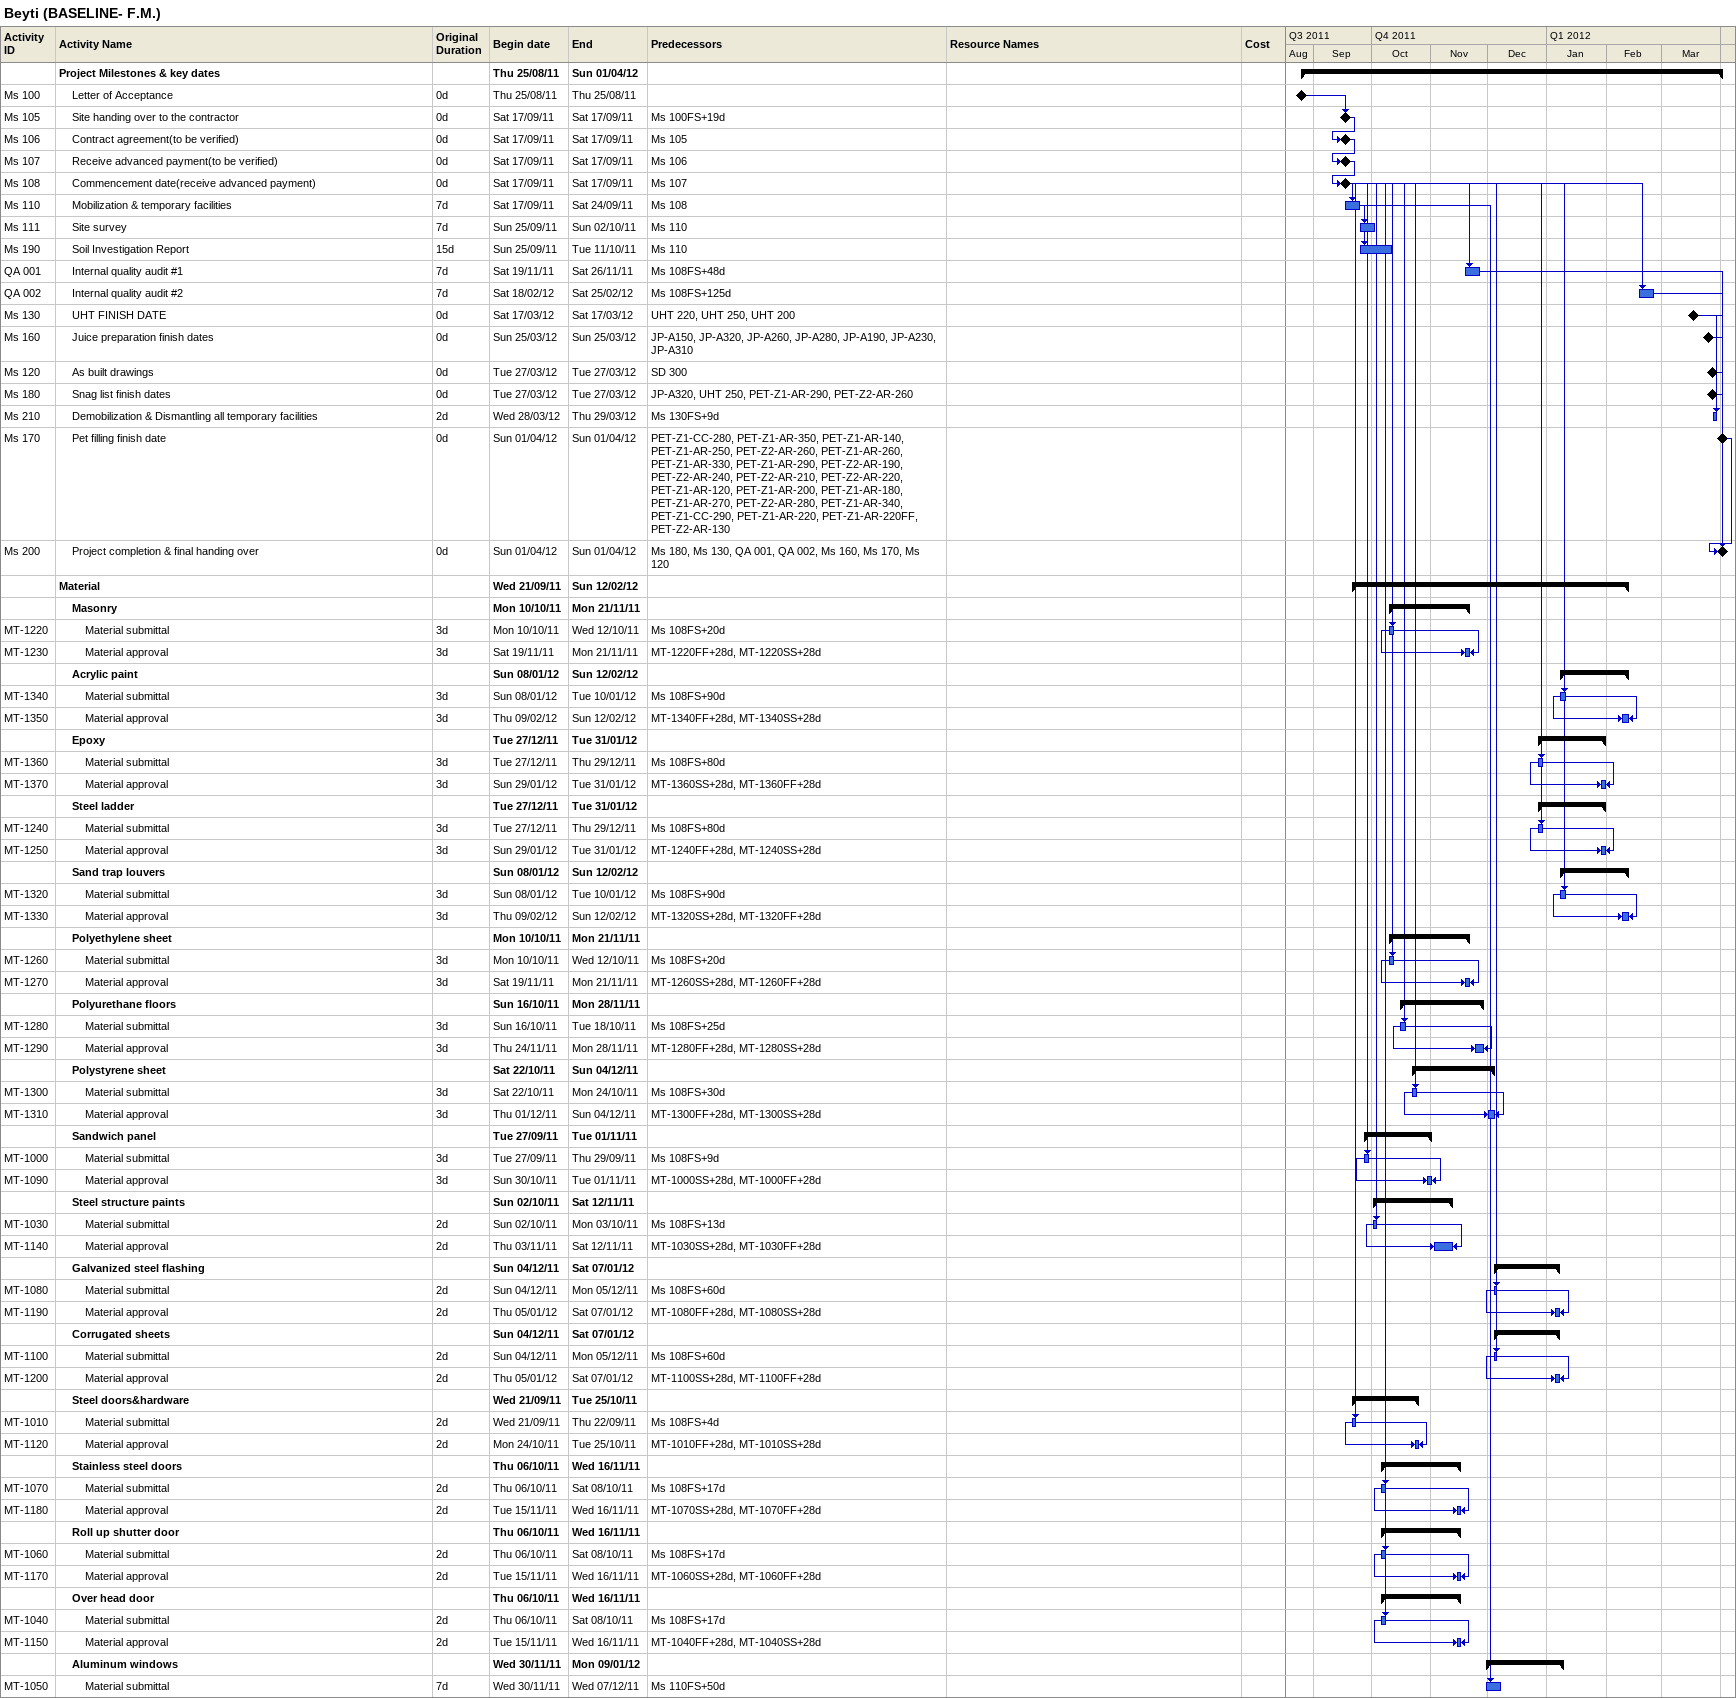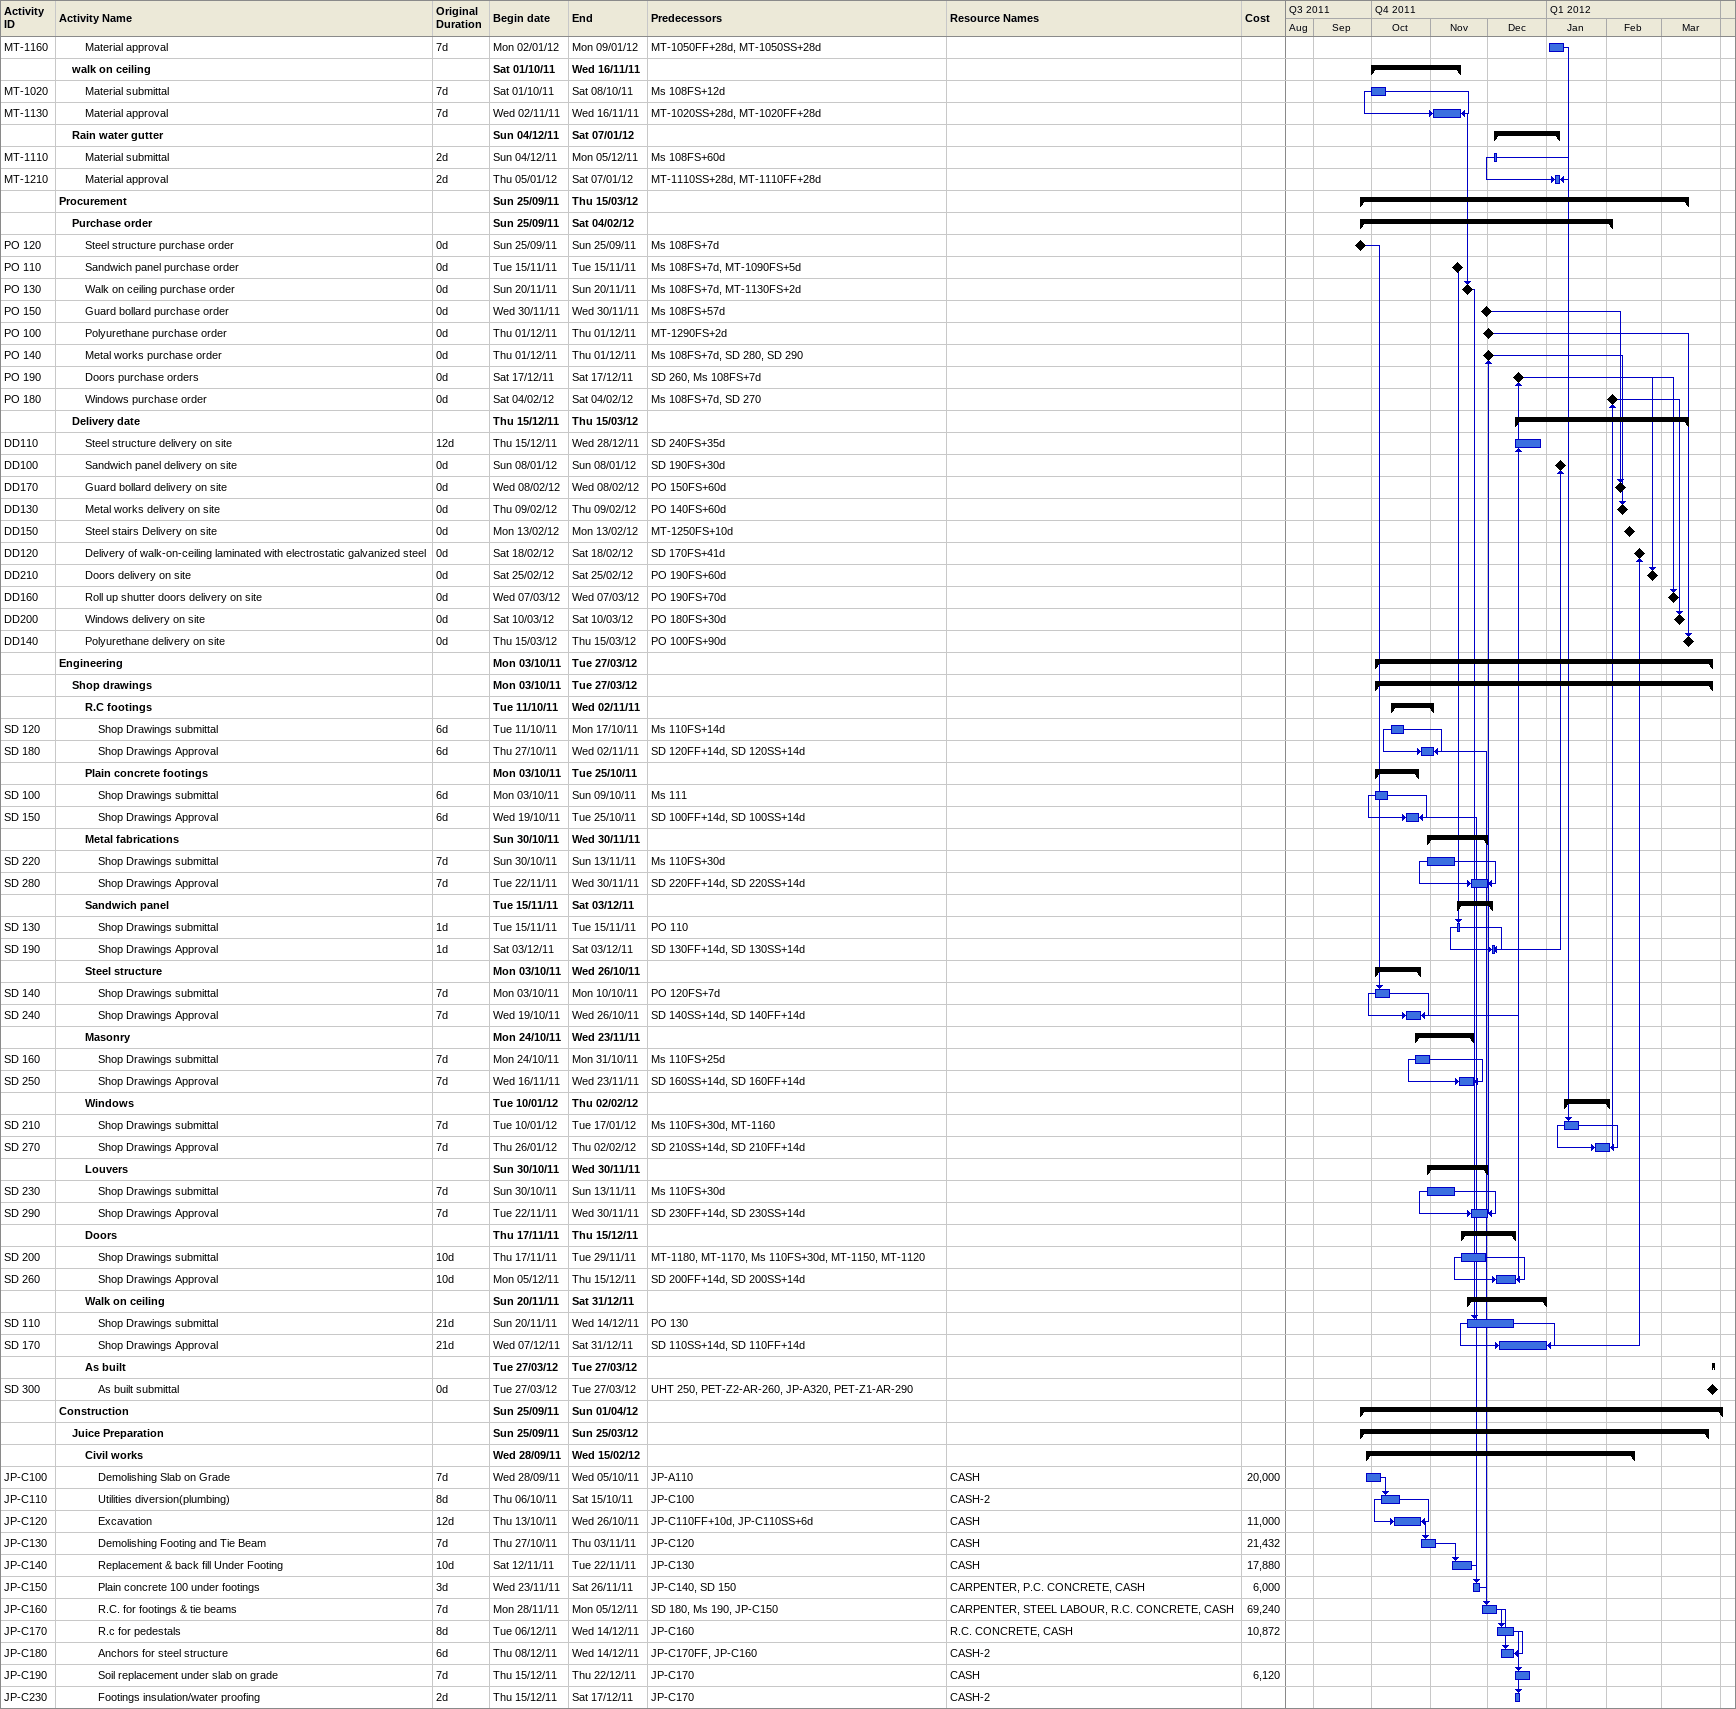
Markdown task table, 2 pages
Beyti (BASELINE- F.M.)

| ID | Level | Task | Original duration | Start | Finish | Predecessors | Resources | Cost |
|---|---|---|---|---|---|---|---|---|
|  | 1 | **Project Milestones & key dates** |  | 2011-08-25 | 2012-04-01 |  |  |  |
| Ms 100 | 2 | Letter of Acceptance | 0d | 2011-08-25 | 2011-08-25 |  |  |  |
| Ms 105 | 2 | Site handing over to the contractor | 0d | 2011-09-17 | 2011-09-17 | Ms 100FS+19d |  |  |
| Ms 106 | 2 | Contract agreement(to be verified) | 0d | 2011-09-17 | 2011-09-17 | Ms 105 |  |  |
| Ms 107 | 2 | Receive advanced payment(to be verified) | 0d | 2011-09-17 | 2011-09-17 | Ms 106 |  |  |
| Ms 108 | 2 | Commencement date(receive advanced payment) | 0d | 2011-09-17 | 2011-09-17 | Ms 107 |  |  |
| Ms 110 | 2 | Mobilization & temporary facilities | 7d | 2011-09-17 | 2011-09-24 | Ms 108 |  |  |
| Ms 111 | 2 | Site survey | 7d | 2011-09-25 | 2011-10-02 | Ms 110 |  |  |
| Ms 190 | 2 | Soil Investigation Report | 15d | 2011-09-25 | 2011-10-11 | Ms 110 |  |  |
| QA 001 | 2 | Internal quality audit #1 | 7d | 2011-11-19 | 2011-11-26 | Ms 108FS+48d |  |  |
| QA 002 | 2 | Internal quality audit #2 | 7d | 2012-02-18 | 2012-02-25 | Ms 108FS+125d |  |  |
| Ms 130 | 2 | UHT FINISH DATE | 0d | 2012-03-17 | 2012-03-17 | UHT 220, UHT 250, UHT 200 |  |  |
| Ms 160 | 2 | Juice preparation finish dates | 0d | 2012-03-25 | 2012-03-25 | JP-A150, JP-A320, JP-A260, JP-A280, JP-A190, JP-A230, JP-A310 |  |  |
| Ms 120 | 2 | As built drawings | 0d | 2012-03-27 | 2012-03-27 | SD 300 |  |  |
| Ms 180 | 2 | Snag list finish dates | 0d | 2012-03-27 | 2012-03-27 | JP-A320, UHT 250, PET-Z1-AR-290, PET-Z2-AR-260 |  |  |
| Ms 210 | 2 | Demobilization & Dismantling all temporary facilities | 2d | 2012-03-28 | 2012-03-29 | Ms 130FS+9d |  |  |
| Ms 170 | 2 | Pet filling finish date | 0d | 2012-04-01 | 2012-04-01 | PET-Z1-CC-280, PET-Z1-AR-350, PET-Z1-AR-140, PET-Z1-AR-250, PET-Z2-AR-260, PET-Z1-AR-260, PET-Z1-AR-330, PET-Z1-AR-290, PET-Z2-AR-190, PET-Z2-AR-240, PET-Z2-AR-210, PET-Z2-AR-220, PET-Z1-AR-120, PET-Z1-AR-200, PET-Z1-AR-180, PET-Z1-AR-270, PET-Z2-AR-280, PET-Z1-AR-340, PET-Z1-CC-290, PET-Z1-AR-220, PET-Z1-AR-220FF, PET-Z2-AR-130 |  |  |
| Ms 200 | 2 | Project completion & final handing over | 0d | 2012-04-01 | 2012-04-01 | Ms 180, Ms 130, QA 001, QA 002, Ms 160, Ms 170, Ms 120 |  |  |
|  | 1 | **Material** |  | 2011-09-21 | 2012-02-12 |  |  |  |
|  | 2 | **Masonry** |  | 2011-10-10 | 2011-11-21 |  |  |  |
| MT-1220 | 3 | Material submittal | 3d | 2011-10-10 | 2011-10-12 | Ms 108FS+20d |  |  |
| MT-1230 | 3 | Material approval | 3d | 2011-11-19 | 2011-11-21 | MT-1220FF+28d, MT-1220SS+28d |  |  |
|  | 2 | **Acrylic paint** |  | 2012-01-08 | 2012-02-12 |  |  |  |
| MT-1340 | 3 | Material submittal | 3d | 2012-01-08 | 2012-01-10 | Ms 108FS+90d |  |  |
| MT-1350 | 3 | Material approval | 3d | 2012-02-09 | 2012-02-12 | MT-1340FF+28d, MT-1340SS+28d |  |  |
|  | 2 | **Epoxy** |  | 2011-12-27 | 2012-01-31 |  |  |  |
| MT-1360 | 3 | Material submittal | 3d | 2011-12-27 | 2011-12-29 | Ms 108FS+80d |  |  |
| MT-1370 | 3 | Material approval | 3d | 2012-01-29 | 2012-01-31 | MT-1360SS+28d, MT-1360FF+28d |  |  |
|  | 2 | **Steel ladder** |  | 2011-12-27 | 2012-01-31 |  |  |  |
| MT-1240 | 3 | Material submittal | 3d | 2011-12-27 | 2011-12-29 | Ms 108FS+80d |  |  |
| MT-1250 | 3 | Material approval | 3d | 2012-01-29 | 2012-01-31 | MT-1240FF+28d, MT-1240SS+28d |  |  |
|  | 2 | **Sand trap louvers** |  | 2012-01-08 | 2012-02-12 |  |  |  |
| MT-1320 | 3 | Material submittal | 3d | 2012-01-08 | 2012-01-10 | Ms 108FS+90d |  |  |
| MT-1330 | 3 | Material approval | 3d | 2012-02-09 | 2012-02-12 | MT-1320SS+28d, MT-1320FF+28d |  |  |
|  | 2 | **Polyethylene sheet** |  | 2011-10-10 | 2011-11-21 |  |  |  |
| MT-1260 | 3 | Material submittal | 3d | 2011-10-10 | 2011-10-12 | Ms 108FS+20d |  |  |
| MT-1270 | 3 | Material approval | 3d | 2011-11-19 | 2011-11-21 | MT-1260SS+28d, MT-1260FF+28d |  |  |
|  | 2 | **Polyurethane floors** |  | 2011-10-16 | 2011-11-28 |  |  |  |
| MT-1280 | 3 | Material submittal | 3d | 2011-10-16 | 2011-10-18 | Ms 108FS+25d |  |  |
| MT-1290 | 3 | Material approval | 3d | 2011-11-24 | 2011-11-28 | MT-1280FF+28d, MT-1280SS+28d |  |  |
|  | 2 | **Polystyrene sheet** |  | 2011-10-22 | 2011-12-04 |  |  |  |
| MT-1300 | 3 | Material submittal | 3d | 2011-10-22 | 2011-10-24 | Ms 108FS+30d |  |  |
| MT-1310 | 3 | Material approval | 3d | 2011-12-01 | 2011-12-04 | MT-1300FF+28d, MT-1300SS+28d |  |  |
|  | 2 | **Sandwich panel** |  | 2011-09-27 | 2011-11-01 |  |  |  |
| MT-1000 | 3 | Material submittal | 3d | 2011-09-27 | 2011-09-29 | Ms 108FS+9d |  |  |
| MT-1090 | 3 | Material approval | 3d | 2011-10-30 | 2011-11-01 | MT-1000SS+28d, MT-1000FF+28d |  |  |
|  | 2 | **Steel structure paints** |  | 2011-10-02 | 2011-11-12 |  |  |  |
| MT-1030 | 3 | Material submittal | 2d | 2011-10-02 | 2011-10-03 | Ms 108FS+13d |  |  |
| MT-1140 | 3 | Material approval | 2d | 2011-11-03 | 2011-11-12 | MT-1030SS+28d, MT-1030FF+28d |  |  |
|  | 2 | **Galvanized steel flashing** |  | 2011-12-04 | 2012-01-07 |  |  |  |
| MT-1080 | 3 | Material submittal | 2d | 2011-12-04 | 2011-12-05 | Ms 108FS+60d |  |  |
| MT-1190 | 3 | Material approval | 2d | 2012-01-05 | 2012-01-07 | MT-1080FF+28d, MT-1080SS+28d |  |  |
|  | 2 | **Corrugated sheets** |  | 2011-12-04 | 2012-01-07 |  |  |  |
| MT-1100 | 3 | Material submittal | 2d | 2011-12-04 | 2011-12-05 | Ms 108FS+60d |  |  |
| MT-1200 | 3 | Material approval | 2d | 2012-01-05 | 2012-01-07 | MT-1100SS+28d, MT-1100FF+28d |  |  |
|  | 2 | **Steel doors&hardware** |  | 2011-09-21 | 2011-10-25 |  |  |  |
| MT-1010 | 3 | Material submittal | 2d | 2011-09-21 | 2011-09-22 | Ms 108FS+4d |  |  |
| MT-1120 | 3 | Material approval | 2d | 2011-10-24 | 2011-10-25 | MT-1010FF+28d, MT-1010SS+28d |  |  |
|  | 2 | **Stainless steel doors** |  | 2011-10-06 | 2011-11-16 |  |  |  |
| MT-1070 | 3 | Material submittal | 2d | 2011-10-06 | 2011-10-08 | Ms 108FS+17d |  |  |
| MT-1180 | 3 | Material approval | 2d | 2011-11-15 | 2011-11-16 | MT-1070SS+28d, MT-1070FF+28d |  |  |
|  | 2 | **Roll up shutter door** |  | 2011-10-06 | 2011-11-16 |  |  |  |
| MT-1060 | 3 | Material submittal | 2d | 2011-10-06 | 2011-10-08 | Ms 108FS+17d |  |  |
| MT-1170 | 3 | Material approval | 2d | 2011-11-15 | 2011-11-16 | MT-1060SS+28d, MT-1060FF+28d |  |  |
|  | 2 | **Over head door** |  | 2011-10-06 | 2011-11-16 |  |  |  |
| MT-1040 | 3 | Material submittal | 2d | 2011-10-06 | 2011-10-08 | Ms 108FS+17d |  |  |
| MT-1150 | 3 | Material approval | 2d | 2011-11-15 | 2011-11-16 | MT-1040FF+28d, MT-1040SS+28d |  |  |
|  | 2 | **Aluminum windows** |  | 2011-11-30 | 2012-01-09 |  |  |  |
| MT-1050 | 3 | Material submittal | 7d | 2011-11-30 | 2011-12-07 | Ms 110FS+50d |  |  |
| MT-1160 | 3 | Material approval | 7d | 2012-01-02 | 2012-01-09 | MT-1050FF+28d, MT-1050SS+28d |  |  |
|  | 2 | **walk on ceiling** |  | 2011-10-01 | 2011-11-16 |  |  |  |
| MT-1020 | 3 | Material submittal | 7d | 2011-10-01 | 2011-10-08 | Ms 108FS+12d |  |  |
| MT-1130 | 3 | Material approval | 7d | 2011-11-02 | 2011-11-16 | MT-1020SS+28d, MT-1020FF+28d |  |  |
|  | 2 | **Rain water gutter** |  | 2011-12-04 | 2012-01-07 |  |  |  |
| MT-1110 | 3 | Material submittal | 2d | 2011-12-04 | 2011-12-05 | Ms 108FS+60d |  |  |
| MT-1210 | 3 | Material approval | 2d | 2012-01-05 | 2012-01-07 | MT-1110SS+28d, MT-1110FF+28d |  |  |
|  | 1 | **Procurement** |  | 2011-09-25 | 2012-03-15 |  |  |  |
|  | 2 | **Purchase order** |  | 2011-09-25 | 2012-02-04 |  |  |  |
| PO 120 | 3 | Steel structure purchase order | 0d | 2011-09-25 | 2011-09-25 | Ms 108FS+7d |  |  |
| PO 110 | 3 | Sandwich panel purchase order | 0d | 2011-11-15 | 2011-11-15 | Ms 108FS+7d, MT-1090FS+5d |  |  |
| PO 130 | 3 | Walk on ceiling purchase order | 0d | 2011-11-20 | 2011-11-20 | Ms 108FS+7d, MT-1130FS+2d |  |  |
| PO 150 | 3 | Guard bollard purchase order | 0d | 2011-11-30 | 2011-11-30 | Ms 108FS+57d |  |  |
| PO 100 | 3 | Polyurethane purchase order | 0d | 2011-12-01 | 2011-12-01 | MT-1290FS+2d |  |  |
| PO 140 | 3 | Metal works purchase order | 0d | 2011-12-01 | 2011-12-01 | Ms 108FS+7d, SD 280, SD 290 |  |  |
| PO 190 | 3 | Doors purchase orders | 0d | 2011-12-17 | 2011-12-17 | SD 260, Ms 108FS+7d |  |  |
| PO 180 | 3 | Windows purchase order | 0d | 2012-02-04 | 2012-02-04 | Ms 108FS+7d, SD 270 |  |  |
|  | 2 | **Delivery date** |  | 2011-12-15 | 2012-03-15 |  |  |  |
| DD110 | 3 | Steel structure delivery on site | 12d | 2011-12-15 | 2011-12-28 | SD 240FS+35d |  |  |
| DD100 | 3 | Sandwich panel delivery on site | 0d | 2012-01-08 | 2012-01-08 | SD 190FS+30d |  |  |
| DD170 | 3 | Guard bollard delivery on site | 0d | 2012-02-08 | 2012-02-08 | PO 150FS+60d |  |  |
| DD130 | 3 | Metal works delivery on site | 0d | 2012-02-09 | 2012-02-09 | PO 140FS+60d |  |  |
| DD150 | 3 | Steel stairs Delivery on site | 0d | 2012-02-13 | 2012-02-13 | MT-1250FS+10d |  |  |
| DD120 | 3 | Delivery of walk-on-ceiling laminated with electrostatic galvanized steel | 0d | 2012-02-18 | 2012-02-18 | SD 170FS+41d |  |  |
| DD210 | 3 | Doors delivery on site | 0d | 2012-02-25 | 2012-02-25 | PO 190FS+60d |  |  |
| DD160 | 3 | Roll up shutter doors delivery on site | 0d | 2012-03-07 | 2012-03-07 | PO 190FS+70d |  |  |
| DD200 | 3 | Windows delivery on site | 0d | 2012-03-10 | 2012-03-10 | PO 180FS+30d |  |  |
| DD140 | 3 | Polyurethane delivery on site | 0d | 2012-03-15 | 2012-03-15 | PO 100FS+90d |  |  |
|  | 1 | **Engineering** |  | 2011-10-03 | 2012-03-27 |  |  |  |
|  | 2 | **Shop drawings** |  | 2011-10-03 | 2012-03-27 |  |  |  |
|  | 3 | **R.C footings** |  | 2011-10-11 | 2011-11-02 |  |  |  |
| SD 120 | 4 | Shop Drawings submittal | 6d | 2011-10-11 | 2011-10-17 | Ms 110FS+14d |  |  |
| SD 180 | 4 | Shop Drawings Approval | 6d | 2011-10-27 | 2011-11-02 | SD 120FF+14d, SD 120SS+14d |  |  |
|  | 3 | **Plain concrete footings** |  | 2011-10-03 | 2011-10-25 |  |  |  |
| SD 100 | 4 | Shop Drawings submittal | 6d | 2011-10-03 | 2011-10-09 | Ms 111 |  |  |
| SD 150 | 4 | Shop Drawings Approval | 6d | 2011-10-19 | 2011-10-25 | SD 100FF+14d, SD 100SS+14d |  |  |
|  | 3 | **Metal fabrications** |  | 2011-10-30 | 2011-11-30 |  |  |  |
| SD 220 | 4 | Shop Drawings submittal | 7d | 2011-10-30 | 2011-11-13 | Ms 110FS+30d |  |  |
| SD 280 | 4 | Shop Drawings Approval | 7d | 2011-11-22 | 2011-11-30 | SD 220FF+14d, SD 220SS+14d |  |  |
|  | 3 | **Sandwich panel** |  | 2011-11-15 | 2011-12-03 |  |  |  |
| SD 130 | 4 | Shop Drawings submittal | 1d | 2011-11-15 | 2011-11-15 | PO 110 |  |  |
| SD 190 | 4 | Shop Drawings Approval | 1d | 2011-12-03 | 2011-12-03 | SD 130FF+14d, SD 130SS+14d |  |  |
|  | 3 | **Steel structure** |  | 2011-10-03 | 2011-10-26 |  |  |  |
| SD 140 | 4 | Shop Drawings submittal | 7d | 2011-10-03 | 2011-10-10 | PO 120FS+7d |  |  |
| SD 240 | 4 | Shop Drawings Approval | 7d | 2011-10-19 | 2011-10-26 | SD 140SS+14d, SD 140FF+14d |  |  |
|  | 3 | **Masonry** |  | 2011-10-24 | 2011-11-23 |  |  |  |
| SD 160 | 4 | Shop Drawings submittal | 7d | 2011-10-24 | 2011-10-31 | Ms 110FS+25d |  |  |
| SD 250 | 4 | Shop Drawings Approval | 7d | 2011-11-16 | 2011-11-23 | SD 160SS+14d, SD 160FF+14d |  |  |
|  | 3 | **Windows** |  | 2012-01-10 | 2012-02-02 |  |  |  |
| SD 210 | 4 | Shop Drawings submittal | 7d | 2012-01-10 | 2012-01-17 | Ms 110FS+30d, MT-1160 |  |  |
| SD 270 | 4 | Shop Drawings Approval | 7d | 2012-01-26 | 2012-02-02 | SD 210SS+14d, SD 210FF+14d |  |  |
|  | 3 | **Louvers** |  | 2011-10-30 | 2011-11-30 |  |  |  |
| SD 230 | 4 | Shop Drawings submittal | 7d | 2011-10-30 | 2011-11-13 | Ms 110FS+30d |  |  |
| SD 290 | 4 | Shop Drawings Approval | 7d | 2011-11-22 | 2011-11-30 | SD 230FF+14d, SD 230SS+14d |  |  |
|  | 3 | **Doors** |  | 2011-11-17 | 2011-12-15 |  |  |  |
| SD 200 | 4 | Shop Drawings submittal | 10d | 2011-11-17 | 2011-11-29 | MT-1180, MT-1170, Ms 110FS+30d, MT-1150, MT-1120 |  |  |
| SD 260 | 4 | Shop Drawings Approval | 10d | 2011-12-05 | 2011-12-15 | SD 200FF+14d, SD 200SS+14d |  |  |
|  | 3 | **Walk on ceiling** |  | 2011-11-20 | 2011-12-31 |  |  |  |
| SD 110 | 4 | Shop Drawings submittal | 21d | 2011-11-20 | 2011-12-14 | PO 130 |  |  |
| SD 170 | 4 | Shop Drawings Approval | 21d | 2011-12-07 | 2011-12-31 | SD 110SS+14d, SD 110FF+14d |  |  |
|  | 3 | **As built** |  | 2012-03-27 | 2012-03-27 |  |  |  |
| SD 300 | 4 | As built submittal | 0d | 2012-03-27 | 2012-03-27 | UHT 250, PET-Z2-AR-260, JP-A320, PET-Z1-AR-290 |  |  |
|  | 1 | **Construction** |  | 2011-09-25 | 2012-04-01 |  |  |  |
|  | 2 | **Juice Preparation** |  | 2011-09-25 | 2012-03-25 |  |  |  |
|  | 3 | **Civil works** |  | 2011-09-28 | 2012-02-15 |  |  |  |
| JP-C100 | 4 | Demolishing Slab on Grade | 7d | 2011-09-28 | 2011-10-05 | JP-A110 | CASH | 20000 |
| JP-C110 | 4 | Utilities diversion(plumbing) | 8d | 2011-10-06 | 2011-10-15 | JP-C100 | CASH-2 |  |
| JP-C120 | 4 | Excavation | 12d | 2011-10-13 | 2011-10-26 | JP-C110FF+10d, JP-C110SS+6d | CASH | 11000 |
| JP-C130 | 4 | Demolishing Footing and Tie Beam | 7d | 2011-10-27 | 2011-11-03 | JP-C120 | CASH | 21432 |
| JP-C140 | 4 | Replacement & back fill Under Footing | 10d | 2011-11-12 | 2011-11-22 | JP-C130 | CASH | 17880 |
| JP-C150 | 4 | Plain concrete 100 under footings | 3d | 2011-11-23 | 2011-11-26 | JP-C140, SD 150 | CARPENTER, P.C. CONCRETE, CASH | 6000 |
| JP-C160 | 4 | R.C. for footings & tie beams | 7d | 2011-11-28 | 2011-12-05 | SD 180, Ms 190, JP-C150 | CARPENTER, STEEL LABOUR, R.C. CONCRETE, CASH | 69240 |
| JP-C170 | 4 | R.c for pedestals | 8d | 2011-12-06 | 2011-12-14 | JP-C160 | R.C. CONCRETE, CASH | 10872 |
| JP-C180 | 4 | Anchors for steel structure | 6d | 2011-12-08 | 2011-12-14 | JP-C170FF, JP-C160 | CASH-2 |  |
| JP-C190 | 4 | Soil replacement under slab on grade | 7d | 2011-12-15 | 2011-12-22 | JP-C170 | CASH | 6120 |
| JP-C230 | 4 | Footings insulation/water proofing | 2d | 2011-12-15 | 2011-12-17 | JP-C170 | CASH-2 |  |
